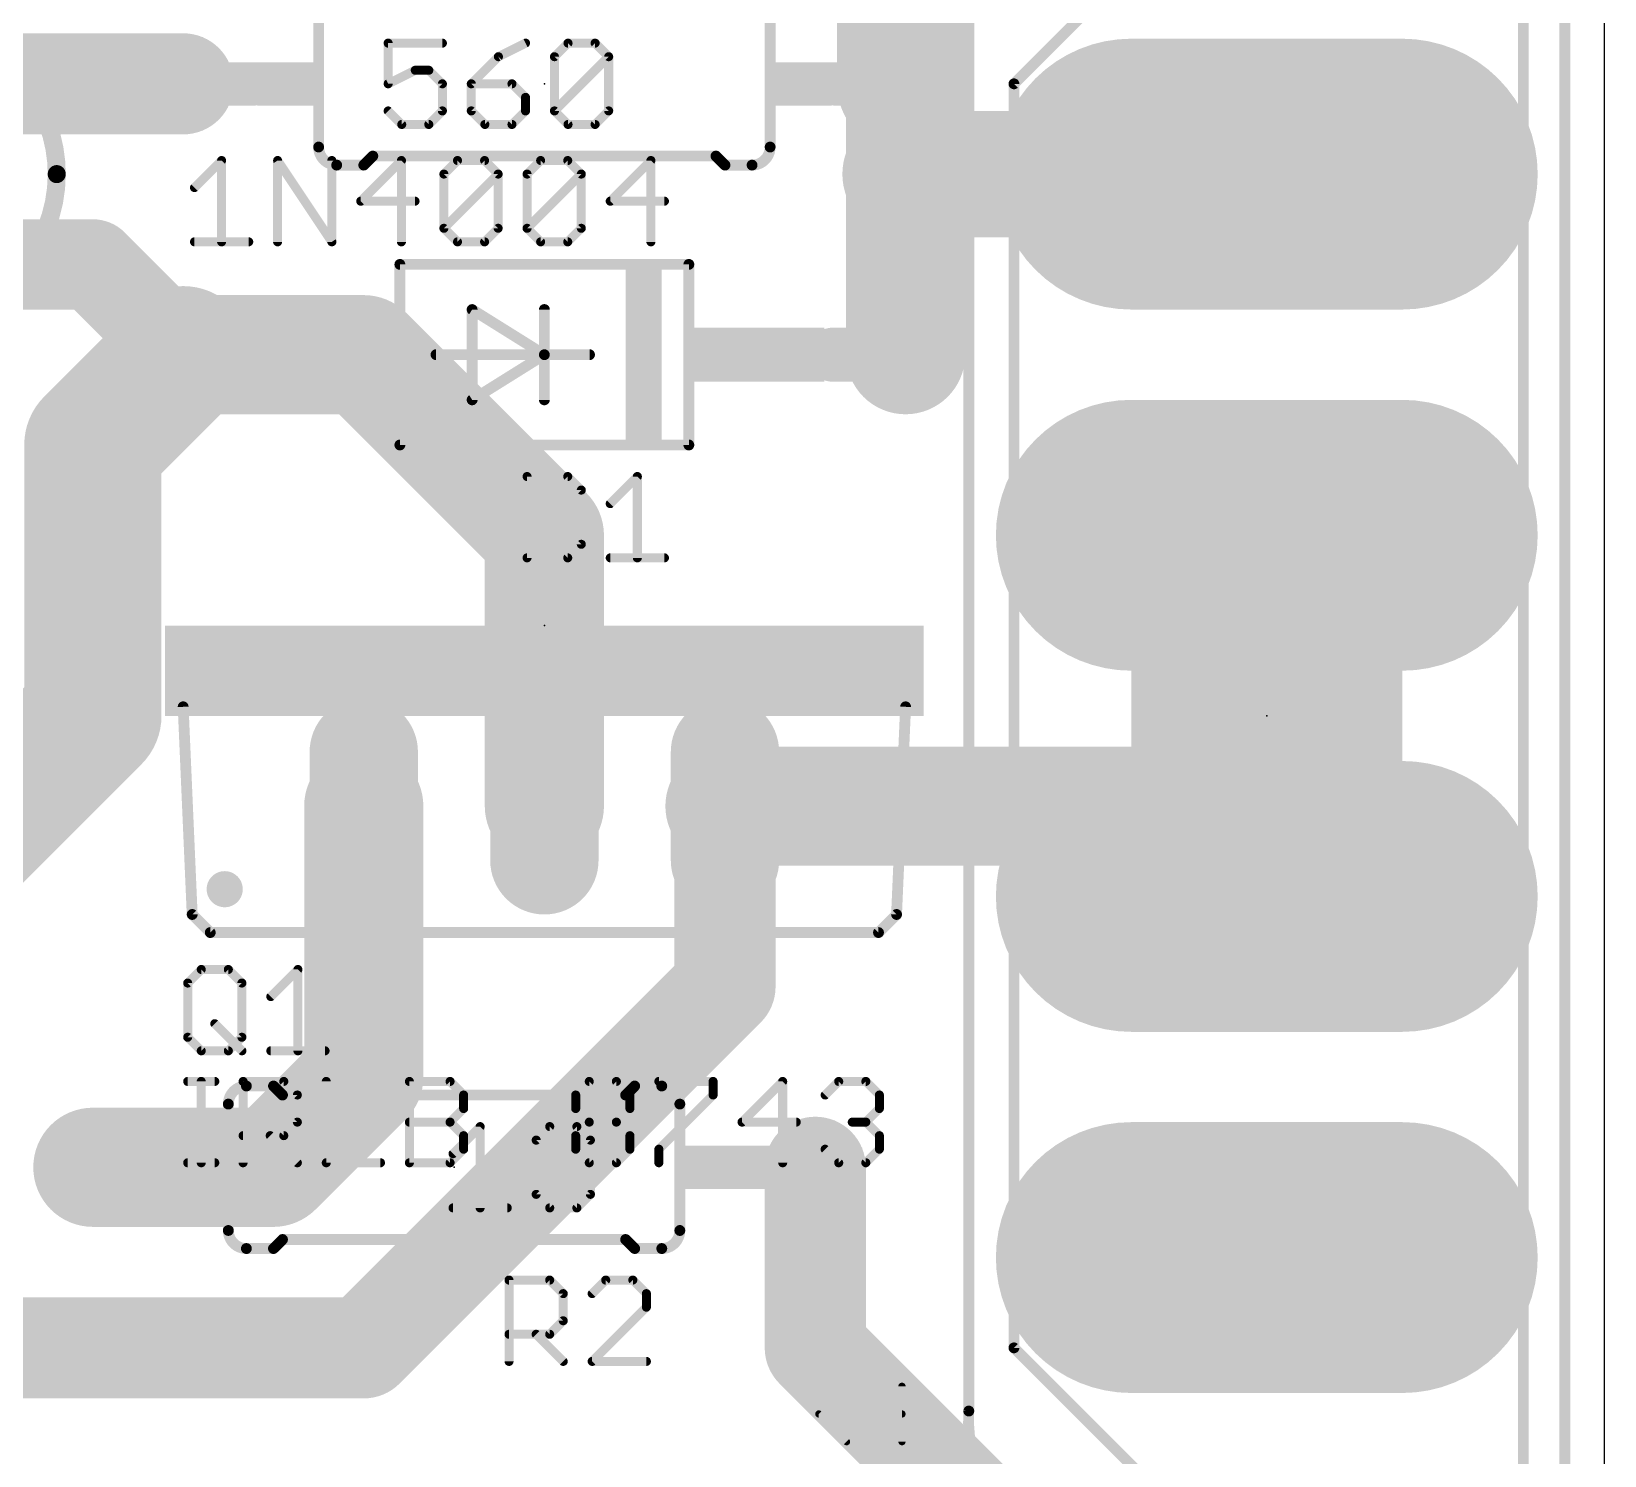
# Model space of a CAD drawing. Extents: x -1 to 60.6, y -1.3 to 45.7.
# Drawn here: x 38.51 to 60.63, y 9.92 to 29.95 of the extents above; entities that cross this region are included whole.
import ezdxf

# ---------------------------------------------------------------- set-up
doc = ezdxf.new("R2010")
doc.units = 0
for name, color, linetype in [('16', 175, 'CONTINUOUS'), ('17', 82, 'CONTINUOUS'), ('20', 7, 'CONTINUOUS'), ('21', 253, 'CONTINUOUS'), ('23', 7, 'CONTINUOUS'), ('25', 253, 'CONTINUOUS'), ('27', 253, 'CONTINUOUS'), ('51', 253, 'CONTINUOUS')]:
    doc.layers.add(name, color=color, linetype=linetype)

# ---------------------------------------------------------------- blocks, each defined once
blk = doc.blocks.new('RECT')
blk.add_solid([(-0.5, -0.5), (0.5, -0.5), (-0.5, 0.5), (0.5, 0.5)])
blk = doc.blocks.new('ROUNDP')
at = {"const_width": 0.5}
blk.add_lwpolyline([(0, -0.25, 1), (0, 0.25, 1), (0, -0.25)], format="xyb", dxfattribs=at)
blk = doc.blocks.new('LONGP100')
at = {"const_width": 1}
blk.add_lwpolyline([(-0.5, 0), (0.5, 0)], dxfattribs=at)
at = {"const_width": 0.5}
for points in [[(-0.5, 0.25, 1), (-0.5, -0.25)], [(0.5, -0.25, 1), (0.5, 0.25)]]:
    blk.add_lwpolyline(points, format="xyb", dxfattribs=at)
blk = doc.blocks.new('OCTAGONP')
at = {"const_width": 0.5}
blk.add_lwpolyline([(-0.25, -0.1036), (-0.25, 0.1036), (-0.1036, 0.25), (0.1036, 0.25), (0.25, 0.1036), (0.25, -0.1036), (0.1036, -0.25), (-0.1036, -0.25), (-0.25, -0.1036), (-0.25, 0.1036)], dxfattribs=at)

msp = doc.modelspace()

# ---------------------------------------------------------------- linework, layer by layer
at = {"layer": '16'}
for points, const_width in [([(50.8, 31.75), (50.8, 29.21)], 1.9304), ([(36.83, 29.21), (40.64, 29.21)], 1.4224), ([(50.8, 29.21), (50.8, 27.94)], 1.6764), ([(55.88, 27.94), (50.8, 27.94)], 1.778), ([(50.8, 25.4), (50.8, 27.94)], 1.6764), ([(36.83, 26.67), (39.37, 26.67)], 1.27), ([(39.37, 26.67), (40.64, 25.4)], 1.27), ([(39.37, 24.13), (40.64, 25.4)], 1.9304), ([(43.18, 25.4), (40.64, 25.4)], 1.6764), ([(45.72, 22.86), (43.18, 25.4)], 1.6764), ([(39.37, 20.32), (39.37, 24.13)], 1.9304), ([(55.88, 19.05), (55.88, 22.86)], 3.81), ([(45.72, 19.05), (45.72, 22.86)], 1.6764), ([(35.5389, 16.4889), (39.37, 20.32)], 1.9304), ([(55.88, 17.78), (55.88, 19.05)], 3.81), ([(43.18, 19.05), (43.18, 15.24)], 1.6764), ([(48.26, 19.05), (55.88, 19.05)], 1.6764), ([(48.26, 19.05), (48.26, 16.51)], 1.4224), ([(48.26, 16.51), (43.18, 11.43)], 1.4224), ([(43.18, 15.24), (41.91, 13.97)], 1.6764), ([(41.91, 13.97), (39.37, 13.97)], 1.6764), ([(49.53, 13.97), (49.53, 11.43)], 1.4224), ([(43.18, 11.43), (36.83, 11.43)], 1.4224), ([(49.53, 11.43), (52.07, 8.89)], 1.4224)]:
    msp.add_lwpolyline(points, dxfattribs=dict(at, const_width=const_width))
for points, const_width in [([(40.64, 28.8544, 1), (40.64, 29.5656)], 0.7112), ([(51.2191, 29.21, 1), (50.3809, 29.21)], 0.8382), ([(50.3174, 29.21, 1), (51.2826, 29.21)], 0.9652), ([(50.8, 28.3845, 1), (50.8, 27.4955)], 0.889), ([(51.2191, 27.94, 1), (50.3809, 27.94)], 0.8382), ([(55.88, 27.4955, 1), (55.88, 28.3845)], 0.889), ([(50.3809, 27.94, 1), (51.2191, 27.94)], 0.8382), ([(39.5945, 26.8945, 1), (39.1455, 26.4455)], 0.635), ([(39.37, 26.3525, 1), (39.37, 26.9875)], 0.635), ([(40.9812, 25.0588, 1), (40.2988, 25.7412)], 0.9652), ([(40.64, 25.8191, 1), (40.64, 24.9809)], 0.8382), ([(43.4763, 25.6963, 1), (42.8837, 25.1037)], 0.8382), ([(43.18, 24.9809, 1), (43.18, 25.8191)], 0.8382), ([(40.4155, 25.1755, 1), (40.8645, 25.6245)], 0.635), ([(50.3809, 25.4, 1), (51.2191, 25.4)], 0.8382), ([(39.8526, 24.13, 1), (38.8874, 24.13)], 0.9652), ([(39.0288, 24.4712, 1), (39.7112, 23.7888)], 0.9652), ([(56.8325, 22.86, 1), (54.9275, 22.86)], 1.905), ([(46.1391, 22.86, 1), (45.3009, 22.86)], 0.8382), ([(45.4237, 22.5637, 1), (46.0163, 23.1563)], 0.8382), ([(39.7112, 19.9788, 1), (39.0288, 20.6612)], 0.9652), ([(38.8874, 20.32, 1), (39.8526, 20.32)], 0.9652), ([(56.8325, 19.05, 1), (54.9275, 19.05)], 1.905), ([(54.9275, 19.05, 1), (56.8325, 19.05)], 1.905), ([(43.5991, 19.05, 1), (42.7609, 19.05)], 0.8382), ([(48.26, 19.4691, 1), (48.26, 18.6309)], 0.8382), ([(48.6156, 19.05, 1), (47.9044, 19.05)], 0.7112), ([(55.88, 18.6309, 1), (55.88, 19.4691)], 0.8382), ([(45.3009, 19.05, 1), (46.1391, 19.05)], 0.8382), ([(54.9275, 17.78, 1), (56.8325, 17.78)], 1.905), ([(48.5114, 16.2586, 1), (48.0086, 16.7614)], 0.7112), ([(47.9044, 16.51, 1), (48.6156, 16.51)], 0.7112), ([(43.4763, 14.9437, 1), (42.8837, 15.5363)], 0.8382), ([(42.7609, 15.24, 1), (43.5991, 15.24)], 0.8382), ([(39.37, 14.3891, 1), (39.37, 13.5509)], 0.8382), ([(41.6137, 14.2663, 1), (42.2063, 13.6737)], 0.8382), ([(41.91, 13.5509, 1), (41.91, 14.3891)], 0.8382), ([(49.8856, 13.97, 1), (49.1744, 13.97)], 0.7112), ([(42.9286, 11.6814, 1), (43.4314, 11.1786)], 0.7112), ([(43.18, 11.0744, 1), (43.18, 11.7856)], 0.7112), ([(49.7814, 11.6814, 1), (49.2786, 11.1786)], 0.7112), ([(49.1744, 11.43, 1), (49.8856, 11.43)], 0.7112)]:
    msp.add_lwpolyline(points, format="xyb", dxfattribs=dict(at, const_width=const_width))
at = {"layer": '20'}
msp.add_line((60.63, -1.27), (60.63, 45.71), dxfattribs=at)
at = {"layer": '21', "const_width": 0.1524}
for points in [[(60.071, 32.004), (60.071, 8.636)], [(54.102, 30.988), (52.324, 29.21)], [(42.545, 28.321), (42.545, 30.099)], [(48.895, 28.321), (48.895, 30.099)], [(51.689, 30.099), (51.689, 10.541)], [(42.799, 28.067), (43.18, 28.067)], [(43.307, 28.194), (43.18, 28.067)], [(48.133, 28.194), (43.307, 28.194)], [(48.133, 28.194), (48.26, 28.067)], [(48.641, 28.067), (48.26, 28.067)], [(43.688, 26.67), (47.752, 26.67)], [(43.688, 26.67), (43.688, 24.13)], [(47.752, 24.13), (47.752, 26.67)], [(44.704, 24.765), (44.704, 26.035)], [(44.704, 26.035), (45.72, 25.4)], [(45.72, 25.4), (45.72, 26.035)], [(45.72, 25.4), (44.196, 25.4)], [(45.72, 25.4), (44.704, 24.765)], [(46.355, 25.4), (45.72, 25.4)], [(45.72, 24.765), (45.72, 25.4)], [(47.752, 24.13), (43.688, 24.13)], [(40.767, 17.526), (40.64, 20.447)], [(50.8, 20.447), (50.673, 17.526)], [(40.767, 17.526), (41.021, 17.272)], [(50.419, 17.272), (50.673, 17.526)], [(50.419, 17.272), (41.021, 17.272)], [(41.529, 15.113), (41.91, 15.113)], [(42.037, 14.986), (41.91, 15.113)], [(42.037, 14.986), (46.863, 14.986)], [(46.863, 14.986), (46.99, 15.113)], [(47.371, 15.113), (46.99, 15.113)], [(41.275, 14.859), (41.275, 13.081)], [(47.625, 14.859), (47.625, 13.081)], [(41.529, 12.827), (41.91, 12.827)], [(42.037, 12.954), (41.91, 12.827)], [(42.037, 12.954), (46.863, 12.954)], [(46.863, 12.954), (46.99, 12.827)], [(47.371, 12.827), (46.99, 12.827)], [(54.102, 9.652), (52.324, 11.43)]]:
    msp.add_lwpolyline(points, dxfattribs=at)
at = {"layer": '21'}
for points, const_width in [([(38.862, 27.94, 0.277), (37.7862, 29.7329)], 0.254), ([(52.2971, 29.2369, 1), (52.3509, 29.1831)], 0.0762), ([(42.545, 28.321, 0.4142), (42.799, 28.067)], 0.1524), ([(42.5831, 28.321, 1), (42.5069, 28.321)], 0.0762), ([(42.5069, 28.321, 1), (42.5831, 28.321)], 0.0762), ([(48.641, 28.067, 0.4142), (48.895, 28.321)], 0.1524), ([(48.9331, 28.321, 1), (48.8569, 28.321)], 0.0762), ([(48.8569, 28.321, 1), (48.9331, 28.321)], 0.0762), ([(42.799, 28.1051, 1), (42.799, 28.0289)], 0.0762), ([(42.799, 28.0289, 1), (42.799, 28.1051)], 0.0762), ([(43.1531, 28.0939, 1), (43.2069, 28.0401)], 0.0762), ([(43.18, 28.0289, 1), (43.18, 28.1051)], 0.0762), ([(43.307, 28.2321, 1), (43.307, 28.1559)], 0.0762), ([(43.3339, 28.1671, 1), (43.2801, 28.2209)], 0.0762), ([(48.1599, 28.2209, 1), (48.1061, 28.1671)], 0.0762), ([(48.133, 28.1559, 1), (48.133, 28.2321)], 0.0762), ([(48.26, 28.1051, 1), (48.26, 28.0289)], 0.0762), ([(48.2331, 28.0401, 1), (48.2869, 28.0939)], 0.0762), ([(48.641, 28.1051, 1), (48.641, 28.0289)], 0.0762), ([(48.641, 28.0289, 1), (48.641, 28.1051)], 0.0762), ([(38.1309, 26.379, 0.2226), (38.862, 27.94)], 0.254), ([(38.9255, 27.94, 1), (38.7985, 27.94)], 0.127), ([(38.7985, 27.94, 1), (38.9255, 27.94)], 0.127), ([(43.688, 26.7081, 1), (43.688, 26.6319)], 0.0762), ([(43.7261, 26.67, 1), (43.6499, 26.67)], 0.0762), ([(47.7901, 26.67, 1), (47.7139, 26.67)], 0.0762), ([(47.752, 26.6319, 1), (47.752, 26.7081)], 0.0762), ([(44.7421, 26.035, 1), (44.6659, 26.035)], 0.0762), ([(44.7242, 26.0673, 1), (44.6838, 26.0027)], 0.0762), ([(45.7581, 26.035, 1), (45.6819, 26.035)], 0.0762), ([(44.196, 25.4381, 1), (44.196, 25.3619)], 0.0762), ([(45.72, 25.4381, 1), (45.72, 25.3619)], 0.0762), ([(45.7581, 25.4, 1), (45.6819, 25.4)], 0.0762), ([(45.7402, 25.3677, 1), (45.6998, 25.4323)], 0.0762), ([(45.6998, 25.3677, 1), (45.7402, 25.4323)], 0.0762), ([(45.72, 25.3619, 1), (45.72, 25.4381)], 0.0762), ([(46.355, 25.3619, 1), (46.355, 25.4381)], 0.0762), ([(45.6819, 25.4, 1), (45.7581, 25.4)], 0.0762), ([(44.6838, 24.7973, 1), (44.7242, 24.7327)], 0.0762), ([(44.6659, 24.765, 1), (44.7421, 24.765)], 0.0762), ([(45.6819, 24.765, 1), (45.7581, 24.765)], 0.0762), ([(43.688, 24.1681, 1), (43.688, 24.0919)], 0.0762), ([(43.6499, 24.13, 1), (43.7261, 24.13)], 0.0762), ([(47.7139, 24.13, 1), (47.7901, 24.13)], 0.0762), ([(47.752, 24.0919, 1), (47.752, 24.1681)], 0.0762), ([(40.6781, 20.4487, 1), (40.6019, 20.4453)], 0.0762), ([(50.8381, 20.4453, 1), (50.7619, 20.4487)], 0.0762), ([(41.2242, 17.7546, 1), (41.2242, 18.0086, 1), (41.2242, 17.7546)], 0.254), ([(40.7289, 17.5243, 1), (40.8051, 17.5277)], 0.0762), ([(40.7939, 17.5529, 1), (40.7401, 17.4991)], 0.0762), ([(50.6349, 17.5277, 1), (50.7111, 17.5243)], 0.0762), ([(50.6999, 17.4991, 1), (50.6461, 17.5529)], 0.0762), ([(41.021, 17.3101, 1), (41.021, 17.2339)], 0.0762), ([(40.9941, 17.2451, 1), (41.0479, 17.2989)], 0.0762), ([(50.3921, 17.2989, 1), (50.4459, 17.2451)], 0.0762), ([(50.419, 17.2339, 1), (50.419, 17.3101)], 0.0762), ([(41.529, 15.113, 0.4142), (41.275, 14.859)], 0.1524), ([(41.529, 15.1511, 1), (41.529, 15.0749)], 0.0762), ([(41.529, 15.0749, 1), (41.529, 15.1511)], 0.0762), ([(41.9369, 15.1399, 1), (41.8831, 15.0861)], 0.0762), ([(41.91, 15.0749, 1), (41.91, 15.1511)], 0.0762), ([(42.037, 15.0241, 1), (42.037, 14.9479)], 0.0762), ([(42.0101, 14.9591, 1), (42.0639, 15.0129)], 0.0762), ([(46.8361, 15.0129, 1), (46.8899, 14.9591)], 0.0762), ([(46.863, 14.9479, 1), (46.863, 15.0241)], 0.0762), ([(46.99, 15.1511, 1), (46.99, 15.0749)], 0.0762), ([(47.0169, 15.0861, 1), (46.9631, 15.1399)], 0.0762), ([(47.625, 14.859, 0.4142), (47.371, 15.113)], 0.1524), ([(47.371, 15.1511, 1), (47.371, 15.0749)], 0.0762), ([(47.371, 15.0749, 1), (47.371, 15.1511)], 0.0762), ([(41.3131, 14.859, 1), (41.2369, 14.859)], 0.0762), ([(41.2369, 14.859, 1), (41.3131, 14.859)], 0.0762), ([(47.6631, 14.859, 1), (47.5869, 14.859)], 0.0762), ([(47.5869, 14.859, 1), (47.6631, 14.859)], 0.0762), ([(41.275, 13.081, 0.4142), (41.529, 12.827)], 0.1524), ([(41.3131, 13.081, 1), (41.2369, 13.081)], 0.0762), ([(41.2369, 13.081, 1), (41.3131, 13.081)], 0.0762), ([(47.371, 12.827, 0.4142), (47.625, 13.081)], 0.1524), ([(47.6631, 13.081, 1), (47.5869, 13.081)], 0.0762), ([(47.5869, 13.081, 1), (47.6631, 13.081)], 0.0762), ([(41.529, 12.8651, 1), (41.529, 12.7889)], 0.0762), ([(41.529, 12.7889, 1), (41.529, 12.8651)], 0.0762), ([(41.8831, 12.8539, 1), (41.9369, 12.8001)], 0.0762), ([(41.91, 12.7889, 1), (41.91, 12.8651)], 0.0762), ([(42.037, 12.9921, 1), (42.037, 12.9159)], 0.0762), ([(42.0639, 12.9271, 1), (42.0101, 12.9809)], 0.0762), ([(46.8899, 12.9809, 1), (46.8361, 12.9271)], 0.0762), ([(46.863, 12.9159, 1), (46.863, 12.9921)], 0.0762), ([(46.99, 12.8651, 1), (46.99, 12.7889)], 0.0762), ([(46.9631, 12.8001, 1), (47.0169, 12.8539)], 0.0762), ([(47.371, 12.8651, 1), (47.371, 12.7889)], 0.0762), ([(47.371, 12.7889, 1), (47.371, 12.8651)], 0.0762), ([(52.3509, 11.4569, 1), (52.2971, 11.4031)], 0.0762), ([(51.6888, 10.541, 0.4345), (53.467, 8.636)], 0.1524), ([(51.7268, 10.5384, 1), (51.6508, 10.5436)], 0.0762), ([(51.6509, 10.541, 1), (51.7271, 10.541)], 0.0762)]:
    msp.add_lwpolyline(points, format="xyb", dxfattribs=dict(at, const_width=const_width))
at = {"layer": '23'}
for p in [(45.72, 29.21), (45.72, 25.4), (45.72, 21.59), (55.88, 20.32), (44.45, 13.97)]:
    msp.add_point(p, dxfattribs=at)
at = {"layer": '25'}
for points, const_width in [([(45.4767, 23.6865), (45.4767, 22.5425)], 0.127), ([(46.0487, 23.6865), (45.4767, 23.6865)], 0.127), ([(46.2394, 23.4958), (46.0487, 23.6865)], 0.127), ([(46.6461, 23.3052), (47.0274, 23.6865)], 0.127), ([(47.0274, 23.6865), (47.0274, 22.5425)], 0.127), ([(46.2394, 22.7332), (46.2394, 23.4958)], 0.127), ([(46.0487, 22.5425), (46.2394, 22.7332)], 0.127), ([(45.4767, 22.5425), (46.0487, 22.5425)], 0.127), ([(46.6461, 22.5425), (47.4088, 22.5425)], 0.127), ([(40.7035, 16.5616), (40.8942, 16.7523)], 0.127), ([(40.8942, 16.7523), (41.2755, 16.7523)], 0.127), ([(41.2755, 16.7523), (41.4661, 16.5616)], 0.127), ([(41.8729, 16.371), (42.2542, 16.7523)], 0.127), ([(42.2542, 16.7523), (42.2542, 15.6083)], 0.127), ([(40.7035, 15.799), (40.7035, 16.5616)], 0.127), ([(41.4661, 16.5616), (41.4661, 15.799)], 0.127), ([(41.0848, 15.9896), (41.4661, 15.6083)], 0.127), ([(40.8942, 15.6083), (40.7035, 15.799)], 0.127), ([(41.4661, 15.799), (41.2755, 15.6083)], 0.127), ([(41.2755, 15.6083), (40.8942, 15.6083)], 0.127), ([(41.8729, 15.6083), (42.6355, 15.6083)], 0.127), ([(45.2227, 11.2395), (45.2227, 12.3835)], 0.127), ([(45.2227, 12.3835), (45.7947, 12.3835)], 0.127), ([(45.7947, 12.3835), (45.9854, 12.1928)], 0.127), ([(46.5828, 12.3835), (46.3921, 12.1928)], 0.127), ([(46.9641, 12.3835), (46.5828, 12.3835)], 0.127), ([(47.1547, 12.1928), (46.9641, 12.3835)], 0.127), ([(45.9854, 12.1928), (45.9854, 11.8115)], 0.127), ([(47.1547, 12.0022), (47.1547, 12.1928)], 0.127), ([(46.3921, 11.2395), (47.1547, 12.0022)], 0.127), ([(45.9854, 11.8115), (45.7947, 11.6208)], 0.127), ([(45.7947, 11.6208), (45.2227, 11.6208)], 0.127), ([(45.604, 11.6208), (45.9854, 11.2395)], 0.127), ([(47.1547, 11.2395), (46.3921, 11.2395)], 0.127), ([(50.7492, 10.1102), (50.7492, 10.8898)], 0.1016), ([(49.9696, 10.1102), (49.5798, 10.5)], 0.1016), ([(49.5798, 10.5), (50.7492, 10.5)], 0.1016)]:
    msp.add_lwpolyline(points, dxfattribs=dict(at, const_width=const_width))
for points, const_width in [([(45.5085, 23.6865, 1), (45.445, 23.6865)], 0.0635), ([(45.4767, 23.7182, 1), (45.4767, 23.6547)], 0.0635), ([(46.0711, 23.7089, 1), (46.0262, 23.664)], 0.0635), ([(46.0487, 23.6547, 1), (46.0487, 23.7182)], 0.0635), ([(47.0592, 23.6865, 1), (46.9957, 23.6865)], 0.0635), ([(47.0499, 23.664, 1), (47.005, 23.7089)], 0.0635), ([(46.2711, 23.4958, 1), (46.2076, 23.4958)], 0.0635), ([(46.2169, 23.4734, 1), (46.2618, 23.5183)], 0.0635), ([(46.6236, 23.3276, 1), (46.6686, 23.2827)], 0.0635), ([(46.2618, 22.7107, 1), (46.2169, 22.7556)], 0.0635), ([(45.4767, 22.5742, 1), (45.4767, 22.5108)], 0.0635), ([(45.445, 22.5425, 1), (45.5085, 22.5425)], 0.0635), ([(46.0262, 22.565, 1), (46.0711, 22.52)], 0.0635), ([(46.0487, 22.5108, 1), (46.0487, 22.5742)], 0.0635), ([(46.2076, 22.7332, 1), (46.2711, 22.7332)], 0.0635), ([(46.6461, 22.5742, 1), (46.6461, 22.5108)], 0.0635), ([(46.9957, 22.5425, 1), (47.0592, 22.5425)], 0.0635), ([(47.4088, 22.5108, 1), (47.4088, 22.5742)], 0.0635), ([(40.8942, 16.784, 1), (40.8942, 16.7205)], 0.0635), ([(40.9166, 16.7298, 1), (40.8717, 16.7747)], 0.0635), ([(41.2979, 16.7747, 1), (41.253, 16.7298)], 0.0635), ([(41.2755, 16.7205, 1), (41.2755, 16.784)], 0.0635), ([(42.286, 16.7523, 1), (42.2225, 16.7523)], 0.0635), ([(42.2767, 16.7298, 1), (42.2318, 16.7747)], 0.0635), ([(40.7353, 16.5616, 1), (40.6718, 16.5616)], 0.0635), ([(40.681, 16.5841, 1), (40.726, 16.5392)], 0.0635), ([(41.4979, 16.5616, 1), (41.4344, 16.5616)], 0.0635), ([(41.4437, 16.5392, 1), (41.4886, 16.5841)], 0.0635), ([(41.8504, 16.3934, 1), (41.8953, 16.3485)], 0.0635), ([(41.1073, 16.0121, 1), (41.0624, 15.9672)], 0.0635), ([(40.726, 15.8214, 1), (40.681, 15.7765)], 0.0635), ([(40.6718, 15.799, 1), (40.7353, 15.799)], 0.0635), ([(41.4344, 15.799, 1), (41.4979, 15.799)], 0.0635), ([(41.4886, 15.7765, 1), (41.4437, 15.8214)], 0.0635), ([(40.8942, 15.6401, 1), (40.8942, 15.5766)], 0.0635), ([(40.8717, 15.5858, 1), (40.9166, 15.6308)], 0.0635), ([(41.253, 15.6308, 1), (41.2979, 15.5858)], 0.0635), ([(41.2755, 15.5766, 1), (41.2755, 15.6401)], 0.0635), ([(41.4437, 15.5858, 1), (41.4886, 15.6308)], 0.0635), ([(41.8729, 15.6401, 1), (41.8729, 15.5766)], 0.0635), ([(42.2225, 15.6083, 1), (42.286, 15.6083)], 0.0635), ([(42.6355, 15.5766, 1), (42.6355, 15.6401)], 0.0635), ([(45.2227, 12.4152, 1), (45.2227, 12.3517)], 0.0635), ([(45.2545, 12.3835, 1), (45.191, 12.3835)], 0.0635), ([(45.8171, 12.4059, 1), (45.7722, 12.361)], 0.0635), ([(45.7947, 12.3517, 1), (45.7947, 12.4152)], 0.0635), ([(46.5828, 12.4152, 1), (46.5828, 12.3517)], 0.0635), ([(46.6052, 12.361, 1), (46.5603, 12.4059)], 0.0635), ([(46.9865, 12.4059, 1), (46.9416, 12.361)], 0.0635), ([(46.9641, 12.3517, 1), (46.9641, 12.4152)], 0.0635), ([(46.0171, 12.1928, 1), (45.9536, 12.1928)], 0.0635), ([(45.9629, 12.1704, 1), (46.0078, 12.2153)], 0.0635), ([(46.3696, 12.2153, 1), (46.4146, 12.1704)], 0.0635), ([(47.1865, 12.1928, 1), (47.123, 12.1928)], 0.0635), ([(47.1323, 12.1704, 1), (47.1772, 12.2153)], 0.0635), ([(47.123, 12.0022, 1), (47.1865, 12.0022)], 0.0635), ([(47.1772, 11.9797, 1), (47.1323, 12.0246)], 0.0635), ([(45.9536, 11.8115, 1), (46.0171, 11.8115)], 0.0635), ([(46.0078, 11.789, 1), (45.9629, 11.8339)], 0.0635), ([(45.2227, 11.6526, 1), (45.2227, 11.5891)], 0.0635), ([(45.6265, 11.6433, 1), (45.5816, 11.5984)], 0.0635), ([(45.7722, 11.6433, 1), (45.8171, 11.5984)], 0.0635), ([(45.7947, 11.5891, 1), (45.7947, 11.6526)], 0.0635), ([(45.9629, 11.217, 1), (46.0078, 11.262)], 0.0635), ([(46.3696, 11.262, 1), (46.4146, 11.217)], 0.0635), ([(46.3921, 11.2713, 1), (46.3921, 11.2078)], 0.0635), ([(47.1547, 11.2078, 1), (47.1547, 11.2713)], 0.0635), ([(45.191, 11.2395, 1), (45.2545, 11.2395)], 0.0635), ([(50.7746, 10.8898, 1), (50.7238, 10.8898)], 0.0508), ([(49.5978, 10.518, 1), (49.5618, 10.482)], 0.0508), ([(49.5798, 10.5254, 1), (49.5798, 10.4746)], 0.0508), ([(50.7492, 10.4746, 1), (50.7492, 10.5254)], 0.0508), ([(49.9516, 10.0922, 1), (49.9876, 10.1282)], 0.0508), ([(50.7238, 10.1102, 1), (50.7746, 10.1102)], 0.0508)]:
    msp.add_lwpolyline(points, format="xyb", dxfattribs=dict(at, const_width=const_width))
at = {"layer": '27', "const_width": 0.127}
for points in [[(44.2856, 29.7825), (43.5229, 29.7825)], [(43.5229, 29.7825), (43.5229, 29.2105)], [(45.0736, 29.5918), (44.6923, 29.2105)], [(45.4549, 29.7825), (45.0736, 29.5918)], [(45.8617, 29.5918), (46.0524, 29.7825)], [(45.8617, 28.8292), (45.8617, 29.5918)], [(45.8617, 28.8292), (46.6243, 29.5918)], [(46.0524, 29.7825), (46.4337, 29.7825)], [(46.4337, 29.7825), (46.6243, 29.5918)], [(46.6243, 29.5918), (46.6243, 28.8292)], [(43.5229, 29.2105), (43.9042, 29.4012)], [(43.9042, 29.4012), (44.0949, 29.4012)], [(44.0949, 29.4012), (44.2856, 29.2105)], [(44.2856, 29.2105), (44.2856, 28.8292)], [(44.6923, 29.2105), (44.6923, 28.8292)], [(45.2643, 29.2105), (44.6923, 29.2105)], [(45.4549, 29.0198), (45.2643, 29.2105)], [(45.4549, 28.8292), (45.4549, 29.0198)], [(43.7136, 28.6385), (43.5229, 28.8292)], [(44.2856, 28.8292), (44.0949, 28.6385)], [(44.6923, 28.8292), (44.883, 28.6385)], [(45.2643, 28.6385), (45.4549, 28.8292)], [(46.0524, 28.6385), (45.8617, 28.8292)], [(46.6243, 28.8292), (46.4337, 28.6385)], [(44.0949, 28.6385), (43.7136, 28.6385)], [(44.883, 28.6385), (45.2643, 28.6385)], [(46.4337, 28.6385), (46.0524, 28.6385)], [(40.7991, 27.7502), (41.1804, 28.1315)], [(41.1804, 28.1315), (41.1804, 26.9875)], [(41.9685, 26.9875), (41.9685, 28.1315)], [(41.9685, 28.1315), (42.7311, 26.9875)], [(42.7311, 26.9875), (42.7311, 28.1315)], [(43.7099, 28.1315), (43.1379, 27.5595)], [(43.7099, 26.9875), (43.7099, 28.1315)], [(44.3073, 27.9408), (44.498, 28.1315)], [(44.498, 28.1315), (44.8793, 28.1315)], [(44.8793, 28.1315), (45.0699, 27.9408)], [(45.4767, 27.9408), (45.6674, 28.1315)], [(45.6674, 28.1315), (46.0487, 28.1315)], [(46.0487, 28.1315), (46.2393, 27.9408)], [(47.2181, 28.1315), (46.6461, 27.5595)], [(47.2181, 26.9875), (47.2181, 28.1315)], [(44.3073, 27.1782), (44.3073, 27.9408)], [(44.3073, 27.1782), (45.0699, 27.9408)], [(45.0699, 27.9408), (45.0699, 27.1782)], [(45.4767, 27.1782), (45.4767, 27.9408)], [(45.4767, 27.1782), (46.2393, 27.9408)], [(46.2393, 27.9408), (46.2393, 27.1782)], [(43.1379, 27.5595), (43.9005, 27.5595)], [(46.6461, 27.5595), (47.4087, 27.5595)], [(44.498, 26.9875), (44.3073, 27.1782)], [(45.0699, 27.1782), (44.8793, 26.9875)], [(45.6674, 26.9875), (45.4767, 27.1782)], [(46.2393, 27.1782), (46.0487, 26.9875)], [(40.7991, 26.9875), (41.5618, 26.9875)], [(44.8793, 26.9875), (44.498, 26.9875)], [(46.0487, 26.9875), (45.6674, 26.9875)], [(40.7035, 15.1775), (41.0848, 15.1775)], [(40.8942, 14.0335), (40.8942, 15.1775)], [(41.4831, 14.0335), (41.4831, 15.1775)], [(41.4831, 15.1775), (42.0551, 15.1775)], [(42.0551, 15.1775), (42.2457, 14.9868)], [(42.2457, 14.9868), (42.2457, 14.6055)], [(42.6525, 15.1775), (42.6525, 14.0335)], [(43.8219, 14.0335), (43.8219, 15.1775)], [(43.8219, 15.1775), (44.3939, 15.1775)], [(44.3939, 15.1775), (44.5845, 14.9868)], [(44.5845, 14.9868), (44.5845, 14.7962)], [(46.1607, 14.9868), (46.3513, 15.1775)], [(46.1607, 14.7962), (46.1607, 14.9868)], [(46.3513, 15.1775), (46.7327, 15.1775)], [(46.7327, 15.1775), (46.9233, 14.9868)], [(46.9233, 14.9868), (46.9233, 14.7962)], [(47.3301, 15.1775), (48.0927, 15.1775)], [(48.0927, 14.9868), (47.3301, 14.2242)], [(48.0927, 15.1775), (48.0927, 14.9868)], [(49.0715, 15.1775), (48.4995, 14.6055)], [(49.0715, 14.0335), (49.0715, 15.1775)], [(49.6689, 14.9868), (49.8595, 15.1775)], [(49.8595, 15.1775), (50.2409, 15.1775)], [(50.2409, 15.1775), (50.4315, 14.9868)], [(50.4315, 14.9868), (50.4315, 14.7962)], [(44.5845, 14.7962), (44.3939, 14.6055)], [(46.3513, 14.6055), (46.1607, 14.7962)], [(46.9233, 14.7962), (46.7327, 14.6055)], [(50.4315, 14.7962), (50.2409, 14.6055)], [(42.2457, 14.6055), (42.0551, 14.4148)], [(43.8219, 14.6055), (44.3939, 14.6055)], [(44.3939, 14.6055), (44.5845, 14.4148)], [(44.4353, 14.1612), (44.8166, 14.5425)], [(44.8166, 14.5425), (44.8166, 13.3985)], [(45.6047, 14.3518), (45.7954, 14.5425)], [(45.7954, 14.5425), (46.1767, 14.5425)], [(46.1607, 14.4148), (46.3513, 14.6055)], [(46.1767, 14.5425), (46.3674, 14.3518)], [(46.3513, 14.6055), (46.7327, 14.6055)], [(46.7327, 14.6055), (46.9233, 14.4148)], [(48.4995, 14.6055), (49.2621, 14.6055)], [(50.2409, 14.6055), (50.0502, 14.6055)], [(50.2409, 14.6055), (50.4315, 14.4148)], [(42.0551, 14.4148), (41.4831, 14.4148)], [(41.8644, 14.4148), (42.2457, 14.0335)], [(44.5845, 14.4148), (44.5845, 14.2242)], [(45.6047, 13.5892), (45.6047, 14.3518)], [(45.6047, 13.5892), (46.3674, 14.3518)], [(46.1607, 14.2242), (46.1607, 14.4148)], [(46.3674, 14.3518), (46.3674, 13.5892)], [(46.9233, 14.4148), (46.9233, 14.2242)], [(50.4315, 14.4148), (50.4315, 14.2242)], [(44.5845, 14.2242), (44.3939, 14.0335)], [(46.3513, 14.0335), (46.1607, 14.2242)], [(46.9233, 14.2242), (46.7327, 14.0335)], [(47.3301, 14.2242), (47.3301, 14.0335)], [(49.8595, 14.0335), (49.6689, 14.2242)], [(50.4315, 14.2242), (50.2409, 14.0335)], [(40.7035, 14.0335), (41.0848, 14.0335)], [(42.6525, 14.0335), (43.4151, 14.0335)], [(44.3939, 14.0335), (43.8219, 14.0335)], [(46.7327, 14.0335), (46.3513, 14.0335)], [(50.2409, 14.0335), (49.8595, 14.0335)], [(45.7954, 13.3985), (45.6047, 13.5892)], [(46.3674, 13.5892), (46.1767, 13.3985)], [(44.4353, 13.3985), (45.198, 13.3985)], [(46.1767, 13.3985), (45.7954, 13.3985)]]:
    msp.add_lwpolyline(points, dxfattribs=at)
at = {"layer": '27', "const_width": 0.0635}
for points in [[(43.5547, 29.7825, 1), (43.4911, 29.7825)], [(43.5229, 29.8142, 1), (43.5229, 29.7507)], [(44.2856, 29.7507, 1), (44.2856, 29.8142)], [(45.0594, 29.6202, 1), (45.0878, 29.5634)], [(45.0961, 29.5694, 1), (45.0512, 29.6143)], [(45.4691, 29.7541, 1), (45.4407, 29.8109)], [(45.8934, 29.5918, 1), (45.8299, 29.5918)], [(45.8392, 29.6143, 1), (45.8841, 29.5694)], [(46.0524, 29.8142, 1), (46.0524, 29.7507)], [(46.0748, 29.76, 1), (46.0299, 29.8049)], [(46.4561, 29.8049, 1), (46.4112, 29.76)], [(46.4337, 29.7507, 1), (46.4337, 29.8142)], [(46.6561, 29.5918, 1), (46.5926, 29.5918)], [(46.6468, 29.5694, 1), (46.6019, 29.6143)], [(46.6019, 29.5694, 1), (46.6468, 29.6143)], [(43.9042, 29.4329, 1), (43.9042, 29.3694)], [(43.9184, 29.3728, 1), (43.89, 29.4295)], [(44.1173, 29.4236, 1), (44.0724, 29.3787)], [(44.0949, 29.3694, 1), (44.0949, 29.4329)], [(43.5087, 29.2389, 1), (43.5371, 29.1821)], [(43.4911, 29.2105, 1), (43.5547, 29.2105)], [(44.3173, 29.2105, 1), (44.2538, 29.2105)], [(44.2631, 29.188, 1), (44.308, 29.2329)], [(44.724, 29.2105, 1), (44.6605, 29.2105)], [(44.6923, 29.2422, 1), (44.6923, 29.1787)], [(44.6698, 29.2329, 1), (44.7147, 29.188)], [(45.2867, 29.2329, 1), (45.2418, 29.188)], [(45.2643, 29.1787, 1), (45.2643, 29.2422)], [(45.4867, 29.0198, 1), (45.4232, 29.0198)], [(45.4325, 28.9974, 1), (45.4774, 29.0423)], [(43.5454, 28.8516, 1), (43.5004, 28.8067)], [(44.2538, 28.8292, 1), (44.3173, 28.8292)], [(44.308, 28.8067, 1), (44.2631, 28.8516)], [(44.6605, 28.8292, 1), (44.724, 28.8292)], [(44.7147, 28.8516, 1), (44.6698, 28.8067)], [(45.4232, 28.8292, 1), (45.4867, 28.8292)], [(45.4774, 28.8067, 1), (45.4325, 28.8516)], [(45.8299, 28.8292, 1), (45.8934, 28.8292)], [(45.8841, 28.8516, 1), (45.8392, 28.8067)], [(45.8392, 28.8516, 1), (45.8841, 28.8067)], [(46.5926, 28.8292, 1), (46.6561, 28.8292)], [(46.6468, 28.8067, 1), (46.6019, 28.8516)], [(43.7136, 28.6702, 1), (43.7136, 28.6068)], [(43.6911, 28.616, 1), (43.736, 28.661)], [(44.0724, 28.661, 1), (44.1173, 28.616)], [(44.0949, 28.6068, 1), (44.0949, 28.6702)], [(44.883, 28.6702, 1), (44.883, 28.6068)], [(44.8605, 28.616, 1), (44.9054, 28.661)], [(45.2418, 28.661, 1), (45.2867, 28.616)], [(45.2643, 28.6068, 1), (45.2643, 28.6702)], [(46.0524, 28.6702, 1), (46.0524, 28.6068)], [(46.0299, 28.616, 1), (46.0748, 28.661)], [(46.4112, 28.661, 1), (46.4561, 28.616)], [(46.4337, 28.6068, 1), (46.4337, 28.6702)], [(41.2122, 28.1315, 1), (41.1487, 28.1315)], [(41.2029, 28.109, 1), (41.158, 28.1539)], [(42.0003, 28.1315, 1), (41.9367, 28.1315)], [(41.9949, 28.1491, 1), (41.9421, 28.1139)], [(42.7629, 28.1315, 1), (42.6994, 28.1315)], [(43.7416, 28.1315, 1), (43.6781, 28.1315)], [(43.7323, 28.109, 1), (43.6874, 28.1539)], [(44.498, 28.1632, 1), (44.498, 28.0997)], [(44.5204, 28.109, 1), (44.4755, 28.1539)], [(44.9017, 28.1539, 1), (44.8568, 28.109)], [(44.8793, 28.0997, 1), (44.8793, 28.1632)], [(45.6674, 28.1632, 1), (45.6674, 28.0997)], [(45.6898, 28.109, 1), (45.6449, 28.1539)], [(46.0711, 28.1539, 1), (46.0262, 28.109)], [(46.0487, 28.0997, 1), (46.0487, 28.1632)], [(47.2498, 28.1315, 1), (47.1863, 28.1315)], [(47.2405, 28.109, 1), (47.1956, 28.1539)], [(44.339, 27.9408, 1), (44.2755, 27.9408)], [(44.2848, 27.9633, 1), (44.3297, 27.9184)], [(45.1017, 27.9408, 1), (45.0382, 27.9408)], [(45.0924, 27.9184, 1), (45.0475, 27.9633)], [(45.0475, 27.9184, 1), (45.0924, 27.9633)], [(45.5084, 27.9408, 1), (45.4449, 27.9408)], [(45.4542, 27.9633, 1), (45.4991, 27.9184)], [(46.2711, 27.9408, 1), (46.2076, 27.9408)], [(46.2618, 27.9184, 1), (46.2169, 27.9633)], [(46.2169, 27.9184, 1), (46.2618, 27.9633)], [(40.7767, 27.7726, 1), (40.8216, 27.7277)], [(43.1379, 27.5912, 1), (43.1379, 27.5277)], [(43.1154, 27.5819, 1), (43.1603, 27.537)], [(43.9005, 27.5277, 1), (43.9005, 27.5912)], [(46.6461, 27.5912, 1), (46.6461, 27.5277)], [(46.6236, 27.5819, 1), (46.6685, 27.537)], [(47.4087, 27.5277, 1), (47.4087, 27.5912)], [(44.3297, 27.2006, 1), (44.2848, 27.1557)], [(44.2848, 27.2006, 1), (44.3297, 27.1557)], [(45.0924, 27.1557, 1), (45.0475, 27.2006)], [(45.4991, 27.2006, 1), (45.4542, 27.1557)], [(45.4542, 27.2006, 1), (45.4991, 27.1557)], [(46.2618, 27.1557, 1), (46.2169, 27.2006)], [(40.7991, 27.0192, 1), (40.7991, 26.9558)], [(41.1487, 26.9875, 1), (41.2122, 26.9875)], [(41.5618, 26.9558, 1), (41.5618, 27.0192)], [(41.9367, 26.9875, 1), (42.0003, 26.9875)], [(42.6994, 26.9875, 1), (42.7629, 26.9875)], [(42.7047, 26.9699, 1), (42.7576, 27.0051)], [(43.6781, 26.9875, 1), (43.7416, 26.9875)], [(44.2755, 27.1782, 1), (44.339, 27.1782)], [(44.498, 27.0192, 1), (44.498, 26.9558)], [(44.4755, 26.965, 1), (44.5204, 27.01)], [(44.8568, 27.01, 1), (44.9017, 26.965)], [(44.8793, 26.9558, 1), (44.8793, 27.0192)], [(45.0382, 27.1782, 1), (45.1017, 27.1782)], [(45.4449, 27.1782, 1), (45.5084, 27.1782)], [(45.6674, 27.0192, 1), (45.6674, 26.9558)], [(45.6449, 26.965, 1), (45.6898, 27.01)], [(46.0262, 27.01, 1), (46.0711, 26.965)], [(46.0487, 26.9558, 1), (46.0487, 27.0192)], [(46.2076, 27.1782, 1), (46.2711, 27.1782)], [(47.1863, 26.9875, 1), (47.2498, 26.9875)], [(40.7035, 15.2092, 1), (40.7035, 15.1457)], [(40.9259, 15.1775, 1), (40.8624, 15.1775)], [(41.0848, 15.1457, 1), (41.0848, 15.2092)], [(41.5148, 15.1775, 1), (41.4513, 15.1775)], [(41.4831, 15.2092, 1), (41.4831, 15.1457)], [(42.0775, 15.1999, 1), (42.0326, 15.155)], [(42.0551, 15.1457, 1), (42.0551, 15.2092)], [(42.2775, 14.9868, 1), (42.214, 14.9868)], [(42.6842, 15.1775, 1), (42.6207, 15.1775)], [(43.8536, 15.1775, 1), (43.7901, 15.1775)], [(43.8219, 15.2092, 1), (43.8219, 15.1457)], [(44.4163, 15.1999, 1), (44.3714, 15.155)], [(44.3939, 15.1457, 1), (44.3939, 15.2092)], [(44.6163, 14.9868, 1), (44.5528, 14.9868)], [(46.1924, 14.9868, 1), (46.1289, 14.9868)], [(46.3513, 15.2092, 1), (46.3513, 15.1457)], [(46.3738, 15.155, 1), (46.3289, 15.1999)], [(46.7551, 15.1999, 1), (46.7102, 15.155)], [(46.7327, 15.1457, 1), (46.7327, 15.2092)], [(46.9551, 14.9868, 1), (46.8916, 14.9868)], [(47.3301, 15.2092, 1), (47.3301, 15.1457)], [(48.1245, 15.1775, 1), (48.061, 15.1775)], [(48.1152, 14.9644, 1), (48.0703, 15.0093)], [(48.0927, 15.1457, 1), (48.0927, 15.2092)], [(49.1032, 15.1775, 1), (49.0397, 15.1775)], [(49.0939, 15.155, 1), (49.049, 15.1999)], [(49.8595, 15.2092, 1), (49.8595, 15.1457)], [(49.882, 15.155, 1), (49.8371, 15.1999)], [(50.2633, 15.1999, 1), (50.2184, 15.155)], [(50.2409, 15.1457, 1), (50.2409, 15.2092)], [(50.4633, 14.9868, 1), (50.3998, 14.9868)], [(42.2233, 14.9644, 1), (42.2682, 15.0093)], [(44.5528, 14.7962, 1), (44.6163, 14.7962)], [(44.5621, 14.9644, 1), (44.607, 15.0093)], [(44.607, 14.7737, 1), (44.5621, 14.8186)], [(46.1289, 14.7962, 1), (46.1924, 14.7962)], [(46.1382, 15.0093, 1), (46.1831, 14.9644)], [(46.1831, 14.8186, 1), (46.1382, 14.7737)], [(46.8916, 14.7962, 1), (46.9551, 14.7962)], [(46.9009, 14.9644, 1), (46.9458, 15.0093)], [(46.9458, 14.7737, 1), (46.9009, 14.8186)], [(48.061, 14.9868, 1), (48.1245, 14.9868)], [(49.6464, 15.0093, 1), (49.6913, 14.9644)], [(50.3998, 14.7962, 1), (50.4633, 14.7962)], [(50.4091, 14.9644, 1), (50.454, 15.0093)], [(50.454, 14.7737, 1), (50.4091, 14.8186)], [(42.214, 14.6055, 1), (42.2775, 14.6055)], [(42.2682, 14.583, 1), (42.2233, 14.6279)], [(43.8219, 14.6372, 1), (43.8219, 14.5737)], [(44.4163, 14.6279, 1), (44.3714, 14.583)], [(44.3714, 14.6279, 1), (44.4163, 14.583)], [(44.3939, 14.5737, 1), (44.3939, 14.6372)], [(44.8484, 14.5425, 1), (44.7849, 14.5425)], [(44.8391, 14.52, 1), (44.7942, 14.5649)], [(45.7954, 14.5742, 1), (45.7954, 14.5107)], [(45.8178, 14.52, 1), (45.7729, 14.5649)], [(46.1991, 14.5649, 1), (46.1542, 14.52)], [(46.1767, 14.5107, 1), (46.1767, 14.5742)], [(46.3513, 14.6372, 1), (46.3513, 14.5737)], [(46.3738, 14.583, 1), (46.3289, 14.6279)], [(46.3289, 14.583, 1), (46.3738, 14.6279)], [(46.7551, 14.6279, 1), (46.7102, 14.583)], [(46.7102, 14.6279, 1), (46.7551, 14.583)], [(46.7327, 14.5737, 1), (46.7327, 14.6372)], [(48.4995, 14.6372, 1), (48.4995, 14.5737)], [(48.477, 14.6279, 1), (48.5219, 14.583)], [(49.2621, 14.5737, 1), (49.2621, 14.6372)], [(50.0502, 14.6372, 1), (50.0502, 14.5737)], [(50.2633, 14.6279, 1), (50.2184, 14.583)], [(50.2184, 14.6279, 1), (50.2633, 14.583)], [(50.2409, 14.5737, 1), (50.2409, 14.6372)], [(41.4831, 14.4466, 1), (41.4831, 14.3831)], [(41.8869, 14.4373, 1), (41.842, 14.3924)], [(42.0326, 14.4373, 1), (42.0775, 14.3924)], [(42.0551, 14.3831, 1), (42.0551, 14.4466)], [(44.6163, 14.4148, 1), (44.5528, 14.4148)], [(44.5621, 14.3924, 1), (44.607, 14.4373)], [(45.6365, 14.3518, 1), (45.5729, 14.3518)], [(45.5822, 14.3743, 1), (45.6272, 14.3294)], [(46.1924, 14.4148, 1), (46.1289, 14.4148)], [(46.1382, 14.4373, 1), (46.1831, 14.3924)], [(46.3991, 14.3518, 1), (46.3356, 14.3518)], [(46.3898, 14.3294, 1), (46.3449, 14.3743)], [(46.3449, 14.3294, 1), (46.3898, 14.3743)], [(46.9551, 14.4148, 1), (46.8916, 14.4148)], [(46.9009, 14.3924, 1), (46.9458, 14.4373)], [(50.4633, 14.4148, 1), (50.3998, 14.4148)], [(50.4091, 14.3924, 1), (50.454, 14.4373)], [(44.4129, 14.1836, 1), (44.4578, 14.1387)], [(44.5528, 14.2242, 1), (44.6163, 14.2242)], [(44.607, 14.2017, 1), (44.5621, 14.2466)], [(46.1289, 14.2242, 1), (46.1924, 14.2242)], [(46.1831, 14.2466, 1), (46.1382, 14.2017)], [(46.8916, 14.2242, 1), (46.9551, 14.2242)], [(46.9458, 14.2017, 1), (46.9009, 14.2466)], [(47.3618, 14.2242, 1), (47.2983, 14.2242)], [(47.3076, 14.2466, 1), (47.3525, 14.2017)], [(49.6913, 14.2466, 1), (49.6464, 14.2017)], [(50.3998, 14.2242, 1), (50.4633, 14.2242)], [(50.454, 14.2017, 1), (50.4091, 14.2466)], [(40.7035, 14.0653, 1), (40.7035, 14.0017)], [(40.8624, 14.0335, 1), (40.9259, 14.0335)], [(41.0848, 14.0017, 1), (41.0848, 14.0653)], [(41.4513, 14.0335, 1), (41.5148, 14.0335)], [(42.2233, 14.011, 1), (42.2682, 14.056)], [(42.6525, 14.0653, 1), (42.6525, 14.0017)], [(42.6207, 14.0335, 1), (42.6842, 14.0335)], [(43.4151, 14.0017, 1), (43.4151, 14.0653)], [(43.8219, 14.0653, 1), (43.8219, 14.0017)], [(43.7901, 14.0335, 1), (43.8536, 14.0335)], [(44.3714, 14.056, 1), (44.4163, 14.011)], [(44.3939, 14.0017, 1), (44.3939, 14.0653)], [(46.3513, 14.0653, 1), (46.3513, 14.0017)], [(46.3289, 14.011, 1), (46.3738, 14.056)], [(46.7102, 14.056, 1), (46.7551, 14.011)], [(46.7327, 14.0017, 1), (46.7327, 14.0653)], [(47.2983, 14.0335, 1), (47.3618, 14.0335)], [(49.0397, 14.0335, 1), (49.1032, 14.0335)], [(49.8595, 14.0653, 1), (49.8595, 14.0017)], [(49.8371, 14.011, 1), (49.882, 14.056)], [(50.2184, 14.056, 1), (50.2633, 14.011)], [(50.2409, 14.0017, 1), (50.2409, 14.0653)], [(45.5729, 13.5892, 1), (45.6365, 13.5892)], [(45.6272, 13.6116, 1), (45.5822, 13.5667)], [(45.5822, 13.6116, 1), (45.6272, 13.5667)], [(46.3356, 13.5892, 1), (46.3991, 13.5892)], [(46.3898, 13.5667, 1), (46.3449, 13.6116)], [(44.4353, 13.4303, 1), (44.4353, 13.3667)], [(44.7849, 13.3985, 1), (44.8484, 13.3985)], [(45.198, 13.3667, 1), (45.198, 13.4303)], [(45.7954, 13.4303, 1), (45.7954, 13.3667)], [(45.7729, 13.376, 1), (45.8178, 13.421)], [(46.1542, 13.421, 1), (46.1991, 13.376)], [(46.1767, 13.3667, 1), (46.1767, 13.4303)]]:
    msp.add_lwpolyline(points, format="xyb", dxfattribs=at)
at = {"layer": '51'}
for points, const_width in [([(59.4868, 9.652), (59.4868, 30.988)], 0.1524), ([(40.64, 29.21), (41.656, 29.21)], 0.6096), ([(50.8, 29.21), (49.784, 29.21)], 0.6096), ([(52.324, 11.43), (52.324, 29.21)], 0.1524), ([(40.64, 25.4), (41.656, 25.4)], 0.762), ([(50.8, 25.4), (49.784, 25.4)], 0.762), ([(39.37, 13.97), (40.386, 13.97)], 0.6096), ([(49.53, 13.97), (48.514, 13.97)], 0.6096)]:
    msp.add_lwpolyline(points, dxfattribs=dict(at, const_width=const_width))
for points, const_width in [([(40.64, 29.3624, 1), (40.64, 29.0576)], 0.3048), ([(41.656, 29.0576, 1), (41.656, 29.3624)], 0.3048), ([(49.784, 29.3624, 1), (49.784, 29.0576)], 0.3048), ([(50.8, 29.0576, 1), (50.8, 29.3624)], 0.3048), ([(52.3621, 29.21, 1), (52.2859, 29.21)], 0.0762), ([(40.64, 25.5905, 1), (40.64, 25.2095)], 0.381), ([(41.656, 25.2095, 1), (41.656, 25.5905)], 0.381), ([(49.784, 25.5905, 1), (49.784, 25.2095)], 0.381), ([(50.8, 25.2095, 1), (50.8, 25.5905)], 0.381), ([(39.37, 14.1224, 1), (39.37, 13.8176)], 0.3048), ([(40.386, 13.8176, 1), (40.386, 14.1224)], 0.3048), ([(48.514, 14.1224, 1), (48.514, 13.8176)], 0.3048), ([(49.53, 13.8176, 1), (49.53, 14.1224)], 0.3048), ([(52.2859, 11.43, 1), (52.3621, 11.43)], 0.0762)]:
    msp.add_lwpolyline(points, format="xyb", dxfattribs=dict(at, const_width=const_width))

# ---------------------------------------------------------------- block references
at = {"layer": '17', "xscale": 1.3208, "yscale": 1.3208}
for p in [(40.64, 29.21), (40.64, 29.21), (50.8, 29.21), (50.8, 29.21)]:
    msp.add_blockref('OCTAGONP', p, dxfattribs=at)
at = {"layer": '17'}
for name, p, xscale, yscale, rotation in [('LONGP100', (55.88, 27.94), 3.81, 3.81, 180), ('LONGP100', (55.88, 27.94), 3.81, 3.81, 180), ('ROUNDP', (40.64, 25.4), 1.6764, 1.6764, 180), ('ROUNDP', (40.64, 25.4), 1.6764, 1.6764, 180), ('ROUNDP', (50.8, 25.4), 1.6764, 1.6764, 180), ('ROUNDP', (50.8, 25.4), 1.6764, 1.6764, 180), ('LONGP100', (55.88, 22.86), 3.81, 3.81, 180), ('LONGP100', (55.88, 22.86), 3.81, 3.81, 180), ('LONGP100', (43.18, 19.05), 1.524, 1.524, 90), ('LONGP100', (43.18, 19.05), 1.524, 1.524, 90), ('LONGP100', (45.72, 19.05), 1.524, 1.524, 90), ('LONGP100', (45.72, 19.05), 1.524, 1.524, 90), ('LONGP100', (48.26, 19.05), 1.524, 1.524, 90), ('LONGP100', (48.26, 19.05), 1.524, 1.524, 90), ('LONGP100', (55.88, 17.78), 3.81, 3.81, 180), ('LONGP100', (55.88, 17.78), 3.81, 3.81, 180), ('OCTAGONP', (39.37, 13.97), 1.3208, 1.3208, 180), ('OCTAGONP', (39.37, 13.97), 1.3208, 1.3208, 180), ('OCTAGONP', (49.53, 13.97), 1.3208, 1.3208, 180), ('OCTAGONP', (49.53, 13.97), 1.3208, 1.3208, 180), ('LONGP100', (55.88, 12.7), 3.81, 3.81, 180), ('LONGP100', (55.88, 12.7), 3.81, 3.81, 180)]:
    msp.add_blockref(name, p, dxfattribs=dict(at, xscale=xscale, yscale=yscale, rotation=rotation))
at = {"layer": '21'}
for p, xscale, yscale in [((42.1132, 29.21), 0.8636, 0.6096), ((49.3268, 29.21), 0.8636, 0.6096), ((45.72, 21.209), 10.668, 0.762), ((41.3385, 20.574), 1.905, 0.508), ((44.45, 20.574), 0.762, 0.508), ((46.99, 20.574), 0.762, 0.508), ((50.1015, 20.574), 1.905, 0.508)]:
    msp.add_blockref('RECT', p, dxfattribs=dict(at, xscale=xscale, yscale=yscale))
at = {"layer": '21', "rotation": 180}
for p, xscale, yscale in [((47.117, 25.4), 0.508, 2.54), ((42.7355, 25.4), 1.905, 0.762), ((48.7045, 25.4), 1.905, 0.762), ((40.8432, 13.97), 0.8636, 0.6096), ((48.0568, 13.97), 0.8636, 0.6096)]:
    msp.add_blockref('RECT', p, dxfattribs=dict(at, xscale=xscale, yscale=yscale))
at = {"layer": '51', "xscale": 1.778, "yscale": 0.508}
for p in [(43.18, 20.574), (45.72, 20.574), (48.26, 20.574)]:
    msp.add_blockref('RECT', p, dxfattribs=at)

doc.saveas('drawing.dxf')
